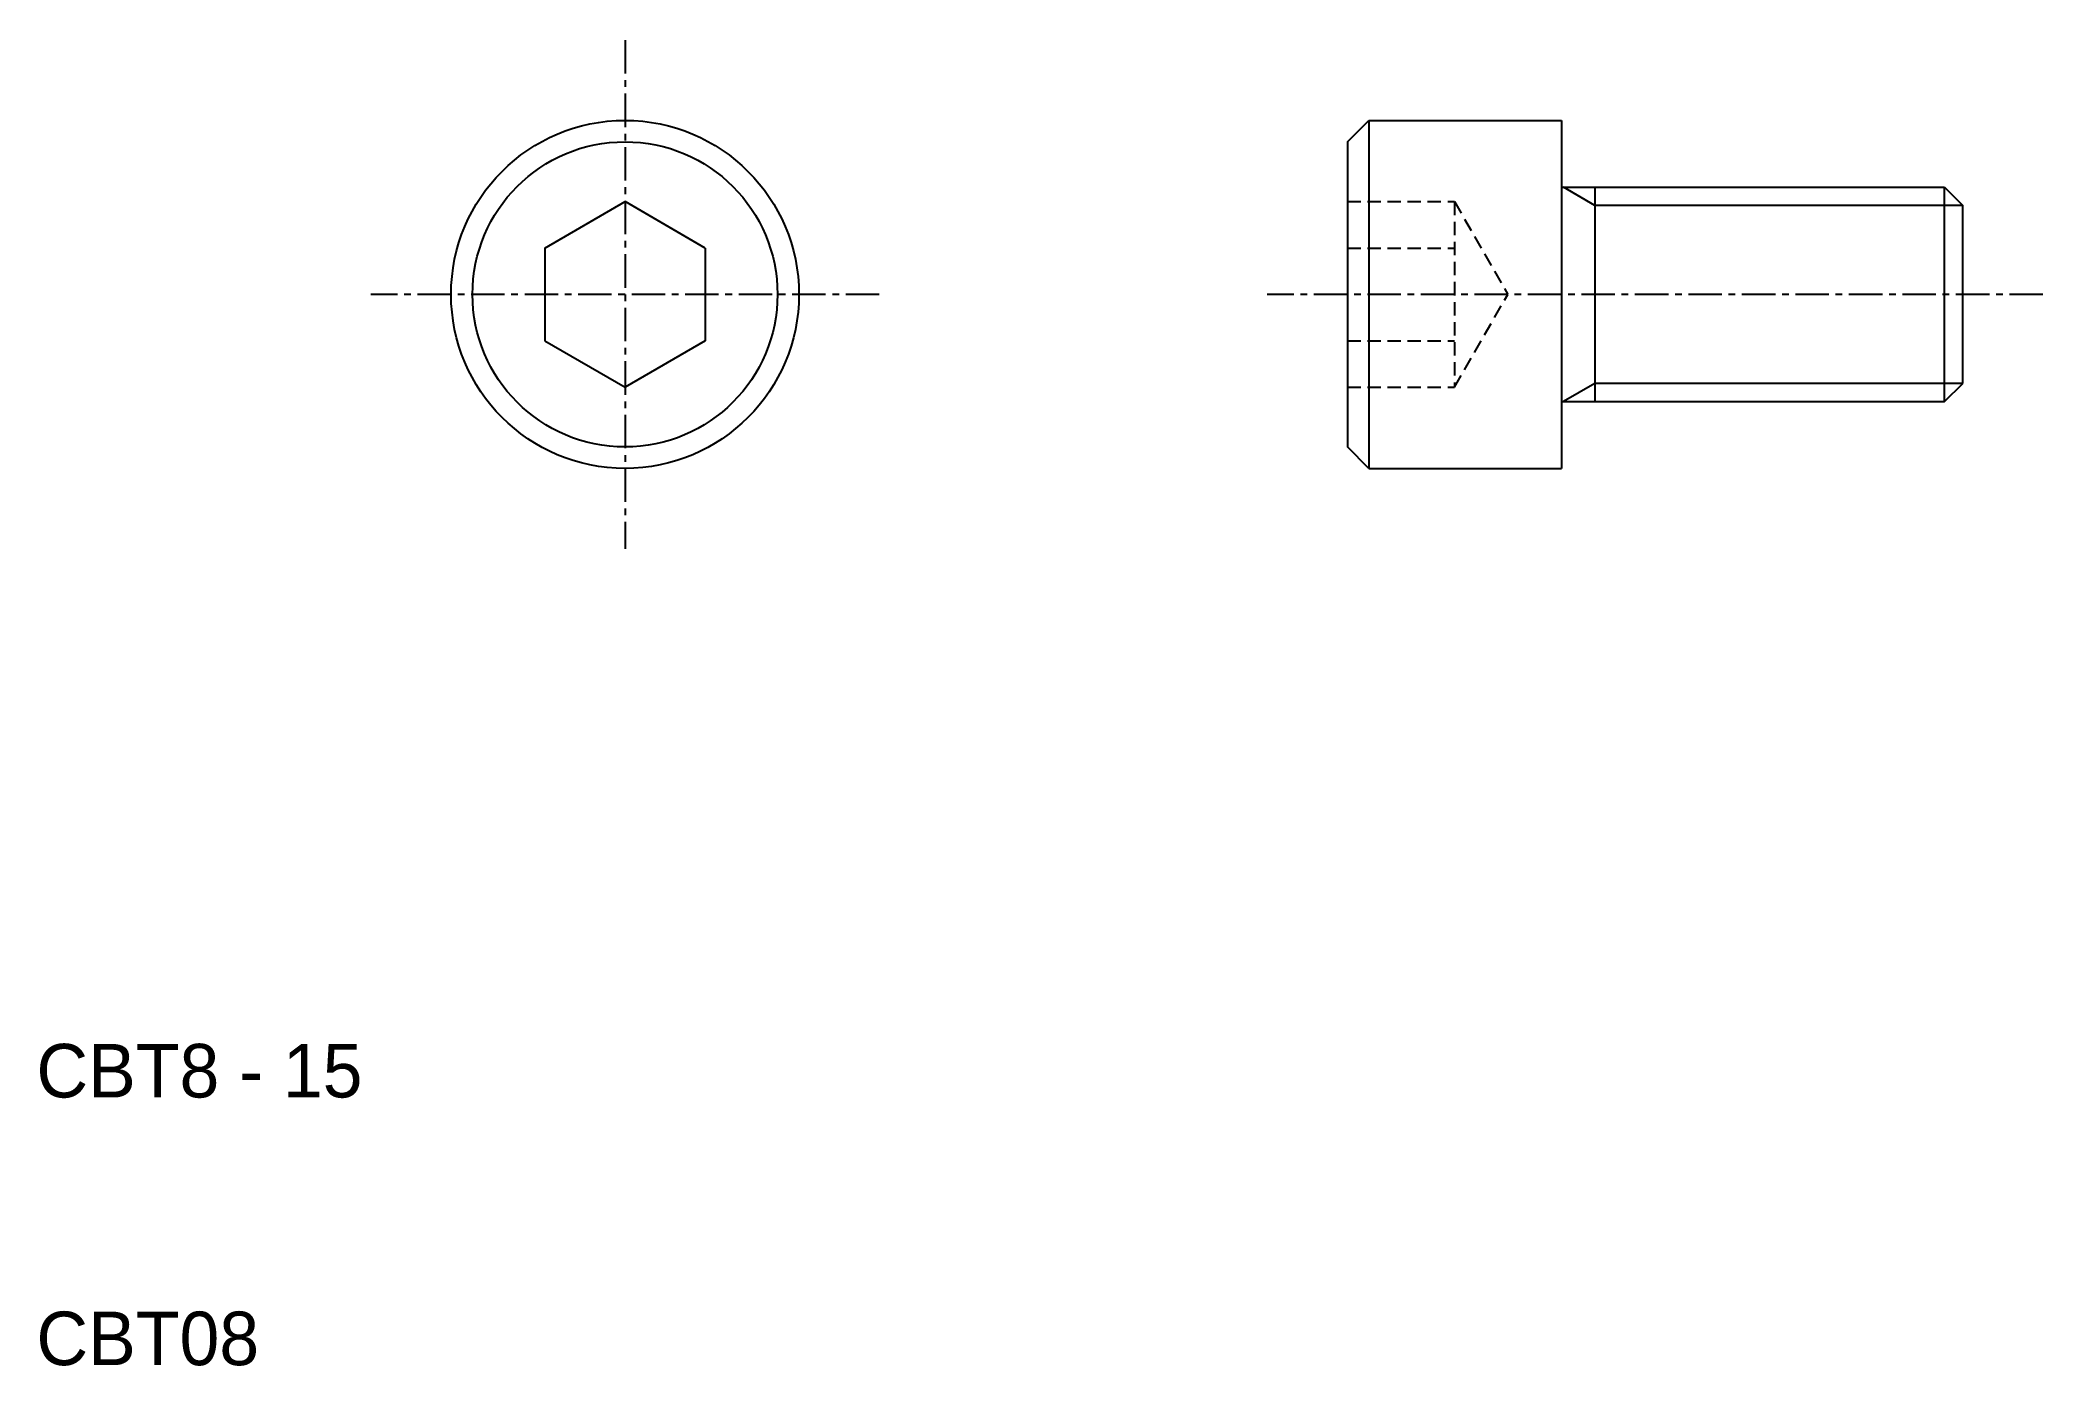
# Model space of a CAD drawing. Extents: x 10.1 to 85, y 10 to 59.5.
import ezdxf

# ---------------------------------------------------------------- set-up
doc = ezdxf.new("R2010")
doc.units = 0
doc.linetypes.add('CENTER', pattern=[2, 1.25, -0.25, 0.25, -0.25])
doc.linetypes.add('DASHED', pattern=[0.75, 0.5, -0.25])
doc.layers.get('0').update_dxf_attribs({"linetype": 'CONTINUOUS'})
doc.layers.add('CENTER', color=1, linetype='CENTER')

msp = doc.modelspace()

# ---------------------------------------------------------------- linework, layer by layer
at = {"color": 7, "linetype": 'CONTINUOUS'}
for p, q in [((59, 55.7), (59.8, 56.5)), ((59.8, 56.5), (59.8, 43.5)), ((59.8, 56.5), (67, 56.5)), ((67, 56.5), (67, 54)), ((59, 55.7), (59, 44.3)), ((67, 54), (81.323, 54)), ((67, 54), (67, 46)), ((68.25, 54), (68.25, 46)), ((81.323, 46), (81.323, 54)), ((81.323, 54), (82, 53.323)), ((29, 51.732), (32, 53.464)), ((35, 51.732), (32, 53.464)), ((82, 46.676), (82, 53.323)), ((29, 51.732), (29, 48.268)), ((35, 51.732), (35, 48.268)), ((29, 48.268), (32, 46.536)), ((35, 48.268), (32, 46.536)), ((81.323, 46), (82, 46.676)), ((67, 46), (81.323, 46)), ((67, 46), (67, 43.5)), ((59.8, 43.5), (59, 44.3)), ((59.8, 43.5), (67, 43.5))]:
    msp.add_line(p, q, dxfattribs=at)
at = {"color": 3, "linetype": 'CONTINUOUS'}
for p, q in [((68.25, 53.323), (67.078, 54)), ((82, 53.323), (68.25, 53.323)), ((68.25, 46.676), (67.078, 46)), ((82, 46.676), (68.25, 46.676))]:
    msp.add_line(p, q, dxfattribs=at)
at = {"color": 3, "linetype": 'DASHED'}
for p, q in [((59, 53.464), (63, 53.464)), ((63, 53.464), (65, 50)), ((63, 53.464), (63, 46.536)), ((59, 51.732), (63, 51.732)), ((63, 46.536), (65, 50)), ((59, 48.268), (63, 48.268)), ((59, 46.536), (63, 46.536))]:
    msp.add_line(p, q, dxfattribs=at)
at = {"color": 7, "linetype": 'CONTINUOUS'}
for radius in [6.5, 5.7]:
    msp.add_circle((32, 50), radius, dxfattribs=at)
at = {"layer": 'CENTER', "color": 1, "linetype": 'CENTER'}
for p, q in [((32, 59.5), (32, 40.5)), ((41.5, 50), (22.5, 50)), ((85, 50), (56, 50))]:
    msp.add_line(p, q, dxfattribs=at)

# ---------------------------------------------------------------- texts
at = {"color": 7, "linetype": 'CONTINUOUS'}
for s, p in [('CBT8 - 15', (10, 20)), ('CBT08', (10, 10))]:
    msp.add_text(s, height=2, dxfattribs=at).set_placement(p)

doc.saveas('drawing.dxf')
